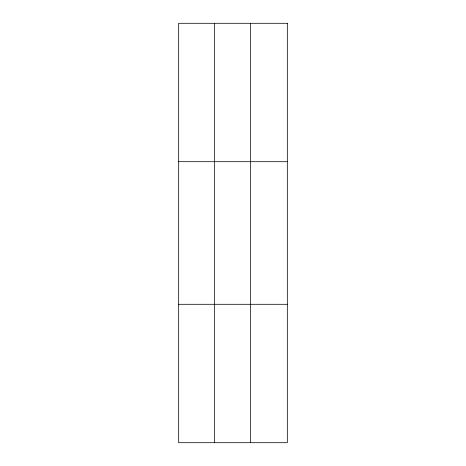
<?xml version="1.0" encoding="UTF-8"?>
<svg xmlns="http://www.w3.org/2000/svg" width="466" height="466" viewBox="0 0 466 466"><rect width="100%" height="100%" fill="white"/><g stroke="black" fill="none" stroke-linecap="round" stroke-linejoin="round"><path stroke-width="0.7" d="M214.529 442.7L214.529 23.3M250.382 442.7L250.382 23.3M178.676 161.702L287.324 161.702M178.676 304.298L287.324 304.298M287.324 23.3L287.324 442.7L178.676 442.7L178.676 23.3L287.324 23.3"/></g></svg>
